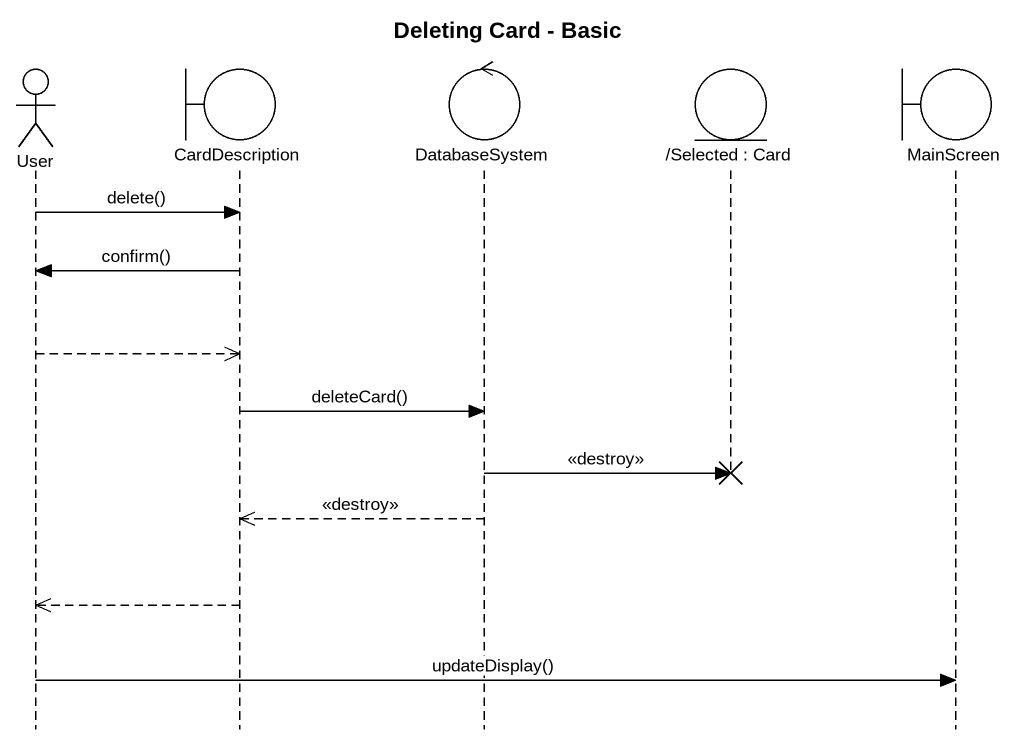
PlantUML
@startuml
title Deleting Card - Basic
hide footbox
actor User
boundary CardDescription
control DatabaseSystem
entity "/Selected : Card" as Selected_Card
boundary MainScreen

User -> CardDescription : delete()
CardDescription -> User : confirm()
User -->> CardDescription
CardDescription -> DatabaseSystem : deleteCard()
DatabaseSystem -> Selected_Card !! : <<destroy>>
DatabaseSystem -->> CardDescription : <<destroy>>
CardDescription -->> User
User -> MainScreen : updateDisplay()
@enduml
